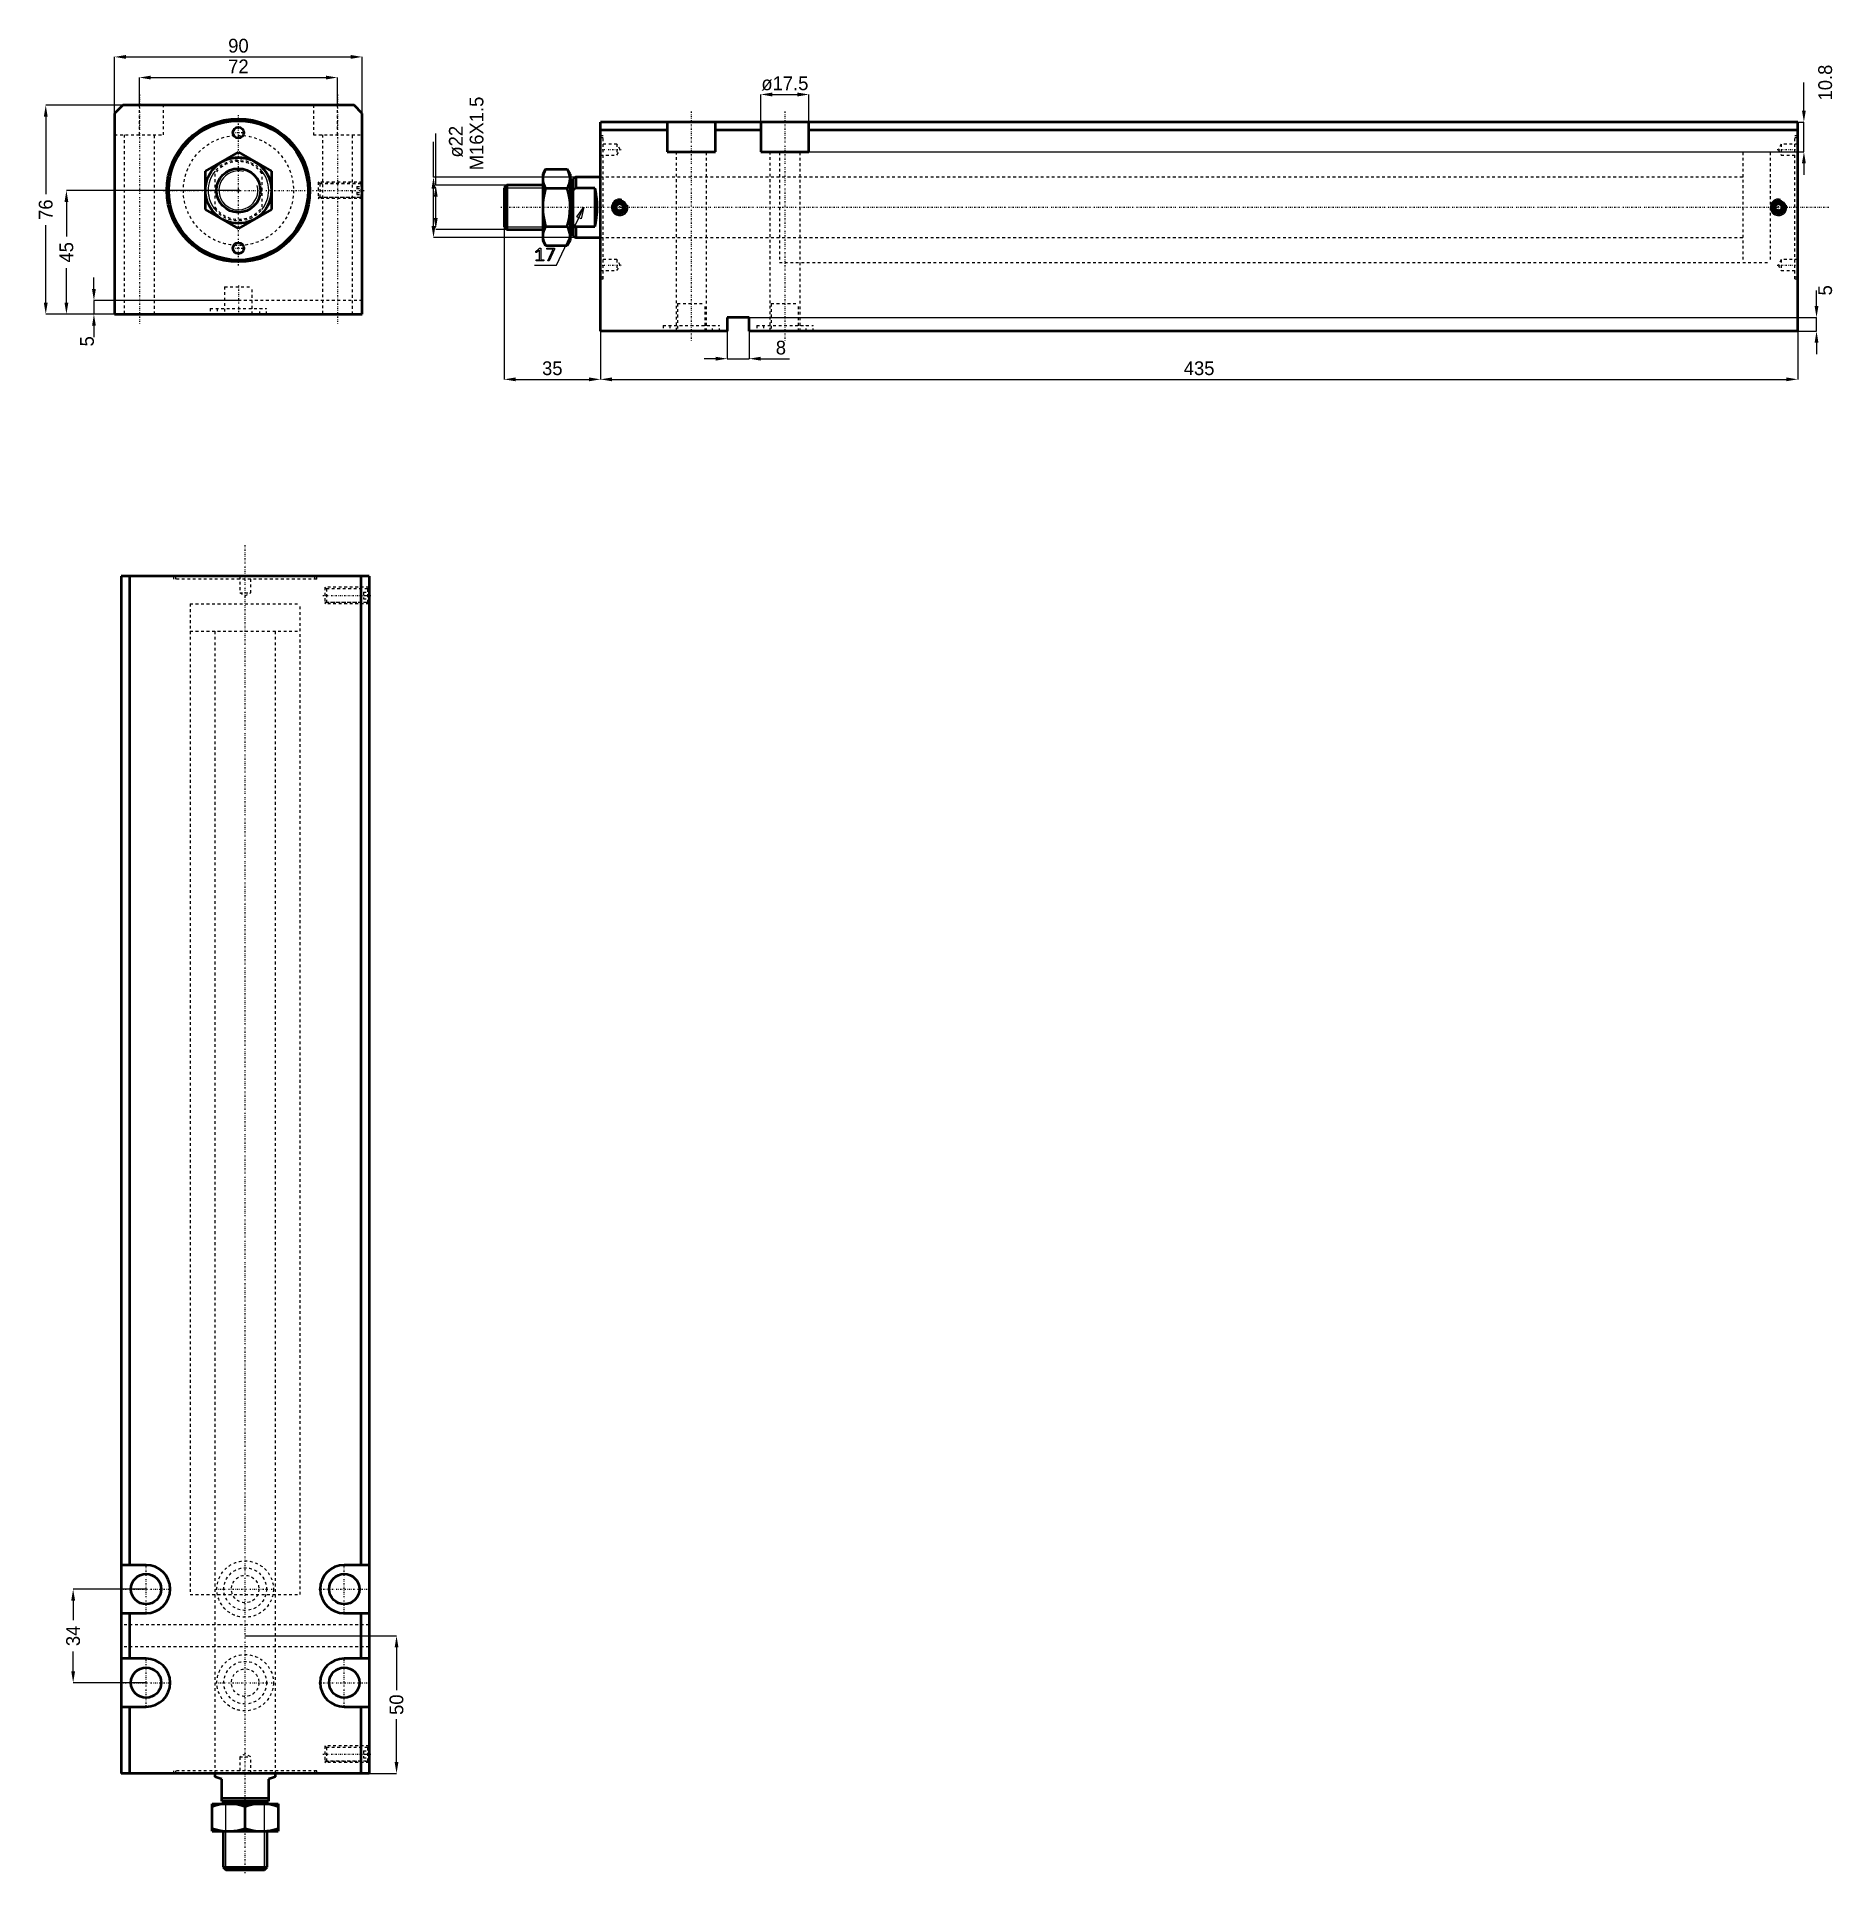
# Model space of a CAD drawing. Header units: millimetres. Extents: x -73 to 580, y -611 to 56.
import ezdxf

# ---------------------------------------------------------------- set-up
doc = ezdxf.new("R2010")
doc.units = ezdxf.units.MM
doc.linetypes.add('Center', pattern=[1.5, 0.45, -0.5, 0.05, -0.5])
doc.linetypes.add('Dashed', pattern=[2, 1, -1])
for name, color, linetype, lineweight in [('2d ConnectionPoints', 7, 'Continuous', 50), ('AM_0', 7, 'Continuous', 50), ('AM_5', 3, 'Continuous', 25), ('AM_7', 7, 'Center', 25), ('AM_9', 6, 'Dashed', 25)]:
    doc.layers.add(name, color=color, linetype=linetype, lineweight=lineweight)
doc.dimstyles.new('ISO-25', dxfattribs={"dimtxt": 2.5, "dimasz": 2.5, "dimexe": 1.25, "dimexo": 0.625, "dimtad": 1, "dimtxsty": 'Standard', "dimcen": 2.5, "dimadec": 0, "dimazin": 0, "dimtfac": 1, "dimtmove": 0, "dimatfit": 3, "dimfxl": 0, "dimarcsym": 0})

# ---------------------------------------------------------------- blocks, each defined once
blk = doc.blocks.new('1_JECX_MF_EXLA_40_350_0_rod__0_in_JECX_MF_160_EXLA_40_350_0__0')
at = {"layer": 'AM_0'}
for p, q in [((-12, 6.93), (0, 13.86)), ((0, 13.86), (12, 6.93)), ((-12, -6.93), (-12, 6.93)), ((12, 6.93), (12, -6.93)), ((0, -13.86), (-12, -6.93)), ((12, -6.93), (0, -13.86))]:
    blk.add_line(p, q, dxfattribs=at)
for radius in [12, 8]:
    blk.add_circle((0, 0), radius, dxfattribs=at)
at = {"layer": 'AM_5'}
blk.add_arc((0, 0), 7.08, 75, 15, dxfattribs=at)
at = {"layer": 'AM_9'}
for p, q in [((-8.5, -6.98), (-8.5, 6.98)), ((8.5, 6.98), (8.5, -6.98))]:
    blk.add_line(p, q, dxfattribs=at)
for points in [[(-8.5, 6.98), (-9.08, 6.21), (-9.58, 5.4), (-10.02, 4.54), (-10.38, 3.65), (-10.65, 2.74), (-10.85, 1.8), (-10.97, 0.84), (-11, -0.12), (-10.95, -1.07), (-10.81, -2.02), (-10.59, -2.96), (-10.3, -3.87), (-9.92, -4.75), (-9.47, -5.6), (-8.94, -6.4), (-8.5, -6.98)], [(8.5, -6.98), (9.08, -6.21), (9.58, -5.4), (10.02, -4.54), (10.38, -3.65), (10.65, -2.74), (10.85, -1.8), (10.97, -0.84), (11, 0.12), (10.95, 1.07), (10.81, 2.02), (10.59, 2.96), (10.3, 3.87), (9.92, 4.75), (9.47, 5.6), (8.94, 6.4), (8.5, 6.98)]]:
    blk.add_lwpolyline(points, dxfattribs=at)
for radius, start, end in [(11, 39.40057, 140.59943), (10.5, 35.95057, 144.04943), (10.5, 215.95057, 324.04943), (11, 219.40057, 320.59943)]:
    blk.add_arc((0, 0), radius, start, end, dxfattribs=at)
blk = doc.blocks.new('2_JECX_MF_EXLA_40_350_0_body__0_in_JECX_MF_160_EXLA_40_350_0__0')
at = {"layer": 'AM_0'}
for p, q in [((-42, 31), (-45, 28)), ((-45, 28), (-45, -45)), ((42, 31), (-42, 31)), ((45, 28), (42, 31)), ((45, -45), (45, 28)), ((-45, -45), (45, -45))]:
    blk.add_line(p, q, dxfattribs=at)
for centre, radius in [((0, 0), 26), ((0, 0), 25.3), ((0, 21), 2), ((0, -21), 2)]:
    blk.add_circle(centre, radius, dxfattribs=at)
at = {"layer": 'AM_5', "linetype": 'Dashed'}
for p, q in [((45, 3), (29, 3)), ((45, -3), (29, -3))]:
    blk.add_line(p, q, dxfattribs=at)
at = {"layer": 'AM_7'}
for p, q in [((-36, 34.8), (-36, -48.8)), ((36, 34.8), (36, -48.8)), ((0, -27.3), (0, 27.3)), ((-2.1, 21), (2.1, 21)), ((-27.3, 0), (27.3, 0)), ((28.2, 0), (45.8, 0)), ((-2.1, -21), (2.1, -21)), ((0, -34.5), (0, -45.5))]:
    blk.add_line(p, q, dxfattribs=at)
at = {"layer": 'AM_9'}
for p, q in [((-36, 20.2), (-36, 31)), ((-27.25, 20.2), (-27.25, 31)), ((27.25, 31), (27.25, 20.2)), ((36, 20.2), (36, 31)), ((-45, 20.2), (-27.25, 20.2)), ((-41.5, 20.2), (-41.5, -45)), ((-30.5, -45), (-30.5, 20.2)), ((27.25, 20.2), (45, 20.2)), ((30.5, 20.2), (30.5, -45)), ((41.5, -45), (41.5, 20.2)), ((29.54, 2.46), (29, 3)), ((29, 3), (29, -3)), ((44.5, 2.4), (29, 2.4)), ((44.46, 2.46), (29.54, 2.46)), ((29.54, 2.46), (29.54, -2.46)), ((43, 1.44), (45, 1.44)), ((43, 1.44), (43, -1.44)), ((43, 0.72), (45, 0.72)), ((45, 3), (44.46, 2.46)), ((44.46, 2.46), (44.46, -2.46)), ((45, 1.9), (44.5, 2.4)), ((44.5, 2.4), (44.5, -2.4)), ((29, -2.4), (44.5, -2.4)), ((29, -3), (29.54, -2.46)), ((29.54, -2.46), (44.46, -2.46)), ((43, -0.72), (45, -0.72)), ((43, -1.44), (45, -1.44)), ((44.46, -2.46), (45, -3)), ((44.5, -2.4), (45, -1.9)), ((45, -40), (-45, -40)), ((-5, -35), (5, -35)), ((-5, -35), (-5, -45)), ((5, -45), (5, -35)), ((-10.25, -42.9), (10.25, -42.9)), ((-10.25, -42.9), (-10.25, -45)), ((-7.75, -42.9), (-7.75, -45)), ((7.75, -45), (7.75, -42.9)), ((10.25, -45), (10.25, -42.9))]:
    blk.add_line(p, q, dxfattribs=at)
blk.add_circle((0, 0), 20, dxfattribs=at)
blk = doc.blocks.new('*D3')
at = {"layer": 'AM_5', "color": 0, "lineweight": -2}
for p, q in [((-45, 28), (-45, 48.5)), ((-40.83, 48.5), (40.83, 48.5)), ((45, 28), (45, 48.5))]:
    blk.add_line(p, q, dxfattribs=at)
at = {"layer": 'AM_5', "color": 0}
for points in [[(-40.83, 49.19), (-40.83, 47.81), (-45, 48.5)], [(40.83, 47.81), (40.83, 49.19), (45, 48.5)]]:
    blk.add_solid(points, dxfattribs=at)
at = {"layer": 'Defpoints', "color": 0}
for p in [(45, 48.5), (-45, 28), (45, 28)]:
    blk.add_point(p, dxfattribs=at)
at = {"layer": 'AM_5', "color": 0, "insert": (0, 52.55), "char_height": 5, "attachment_point": 5}
blk.add_mtext('90', dxfattribs=at)
blk = doc.blocks.new('*D4')
at = {"layer": 'AM_5', "color": 0, "lineweight": -2}
for p, q in [((-36, 31), (-36, 41)), ((-31.83, 41), (31.83, 41)), ((36, 31), (36, 41))]:
    blk.add_line(p, q, dxfattribs=at)
at = {"layer": 'AM_5', "color": 0}
for points in [[(-31.83, 41.69), (-31.83, 40.31), (-36, 41)], [(31.83, 40.31), (31.83, 41.69), (36, 41)]]:
    blk.add_solid(points, dxfattribs=at)
at = {"layer": 'Defpoints', "color": 0}
for p in [(36, 41), (-36, 31), (36, 31)]:
    blk.add_point(p, dxfattribs=at)
at = {"layer": 'AM_5', "color": 0, "insert": (0, 45.05), "char_height": 5, "attachment_point": 5}
blk.add_mtext('72', dxfattribs=at)
blk = doc.blocks.new('*D5')
at = {"layer": 'AM_5', "color": 0, "lineweight": -2}
for p, q in [((-42, 31), (-70, 31)), ((-70, 26.83), (-70, -1.31)), ((-70, -40.83), (-70, -12.69)), ((-45, -45), (-70, -45))]:
    blk.add_line(p, q, dxfattribs=at)
at = {"layer": 'AM_5', "color": 0}
for points in [[(-69.31, 26.83), (-70.69, 26.83), (-70, 31)], [(-70.69, -40.83), (-69.31, -40.83), (-70, -45)]]:
    blk.add_solid(points, dxfattribs=at)
at = {"layer": 'Defpoints', "color": 0}
for p in [(-42, 31), (-70, -45), (-45, -45)]:
    blk.add_point(p, dxfattribs=at)
at = {"layer": 'AM_5', "color": 0, "insert": (-70, -7), "char_height": 5, "attachment_point": 5, "rotation": 90}
blk.add_mtext('76', dxfattribs=at)
blk = doc.blocks.new('*D6')
at = {"layer": 'AM_5', "color": 0, "lineweight": -2}
for p, q in [((0, 0), (-62.5, 0)), ((-62.5, -4.17), (-62.5, -16.75)), ((-62.5, -40.83), (-62.5, -28.25)), ((-45, -45), (-62.5, -45))]:
    blk.add_line(p, q, dxfattribs=at)
at = {"layer": 'AM_5', "color": 0}
for points in [[(-61.81, -4.17), (-63.19, -4.17), (-62.5, 0)], [(-63.19, -40.83), (-61.81, -40.83), (-62.5, -45)]]:
    blk.add_solid(points, dxfattribs=at)
at = {"layer": 'Defpoints', "color": 0}
for p in [(0, 0), (-62.5, -45), (-45, -45)]:
    blk.add_point(p, dxfattribs=at)
at = {"layer": 'AM_5', "color": 0, "insert": (-62.5, -22.5), "char_height": 5, "attachment_point": 5, "rotation": 90}
blk.add_mtext('45', dxfattribs=at)
blk = doc.blocks.new('*D7')
at = {"layer": 'AM_5', "color": 0, "lineweight": -2}
for p, q in [((-52.5, -35.83), (-52.5, -31.67)), ((0, -40), (-52.5, -40)), ((-52.5, -40), (-52.5, -45)), ((-45, -45), (-52.5, -45)), ((-52.5, -49.17), (-52.5, -53.33))]:
    blk.add_line(p, q, dxfattribs=at)
at = {"layer": 'AM_5', "color": 0}
for points in [[(-53.19, -35.83), (-51.81, -35.83), (-52.5, -40)], [(-51.81, -49.17), (-53.19, -49.17), (-52.5, -45)]]:
    blk.add_solid(points, dxfattribs=at)
at = {"layer": 'Defpoints', "color": 0}
for p in [(0, -40), (-52.5, -45), (-45, -45)]:
    blk.add_point(p, dxfattribs=at)
at = {"layer": 'AM_5', "color": 0, "insert": (-55, -54.83), "char_height": 5, "attachment_point": 5, "rotation": 90}
blk.add_mtext('5', dxfattribs=at)
blk = doc.blocks.new('1_JECX_MF_EXLA_40_350_0_rod__0_in_JECX_MF_160_EXLA_40_350_0__4')
at = {"layer": 'AM_0'}
for p, q in [((-11, 0), (-11, -1.19)), ((11, -1.19), (11, 0)), ((-8.5, -2), (-11, -1.19)), ((-8.5, -10), (-8.5, -2)), ((11, -1.19), (8.5, -2)), ((8.5, -2), (8.5, -10)), ((-12, -11), (12, -11)), ((-12, -21), (-12, -11)), ((-8.5, -9), (8.5, -9)), ((-8.5, -10), (8.5, -10)), ((-7.08, -10), (-8, -10.92)), ((-8, -10.92), (8, -10.92)), ((-8, -10.92), (-8, -11)), ((0, -19.93), (0, -12.07)), ((8, -10.92), (7.08, -10)), ((8, -11), (8, -10.92)), ((12, -11), (12, -21)), ((-12, -21), (12, -21)), ((-8, -21), (-8, -34.08)), ((8, -34.08), (8, -21)), ((-8, -34.08), (-7.08, -35)), ((-8, -34.08), (8, -34.08)), ((-7.08, -35), (7.08, -35)), ((7.08, -35), (8, -34.08))]:
    blk.add_line(p, q, dxfattribs=at)
for points in [[(-6, -11), (-6.43, -11.01), (-7.83, -11.11), (-9.22, -11.32), (-10.62, -11.65), (-12, -12.07)], [(0, -12.07), (-1.46, -11.63), (-2.94, -11.29), (-4.46, -11.08), (-6, -11)], [(6, -11), (5.57, -11.01), (4.17, -11.11), (2.78, -11.32), (1.38, -11.65), (0, -12.07)], [(12, -12.07), (10.54, -11.63), (9.06, -11.29), (7.54, -11.08), (6, -11)], [(-12, -19.93), (-10.54, -20.37), (-9.06, -20.71), (-7.54, -20.92), (-6, -21)], [(-6, -21), (-5.57, -20.99), (-4.17, -20.89), (-2.78, -20.68), (-1.38, -20.35), (0, -19.93)], [(0, -19.93), (1.46, -20.37), (2.94, -20.71), (4.46, -20.92), (6, -21)], [(6, -21), (6.43, -20.99), (7.83, -20.89), (9.22, -20.68), (10.62, -20.35), (12, -19.93)]]:
    blk.add_lwpolyline(points, dxfattribs=at)
at = {"layer": 'AM_5'}
for p, q in [((-7.08, -35), (-7.08, -10)), ((7.08, -35), (7.08, -10))]:
    blk.add_line(p, q, dxfattribs=at)
at = {"layer": 'AM_7'}
blk.add_line((0, -36.25), (0, 446.75), dxfattribs=at)
at = {"layer": 'AM_9'}
for p, q in [((-20, 425), (20, 425)), ((-20, 425), (-20, 415)), ((20, 415), (20, 425)), ((-20, 415), (20, 415)), ((-11, 415), (-11, 0)), ((11, 0), (11, 415))]:
    blk.add_line(p, q, dxfattribs=at)
blk = doc.blocks.new('2_JECX_MF_EXLA_40_350_0_body__0_in_JECX_MF_160_EXLA_40_350_0__4')
at = {"layer": 'AM_0'}
for p, q in [((45, 435), (-45, 435)), ((-45, 435), (-45, 0)), ((-42, 435), (-42, 75.75)), ((42, 435), (42, 75.75)), ((45, 435), (45, 0)), ((-36, 75.75), (-45, 75.75)), ((45, 75.75), (36, 75.75)), ((-45, 58.25), (-36, 58.25)), ((-42, 58.25), (-42, 41.75)), ((36, 58.25), (45, 58.25)), ((42, 58.25), (42, 41.75)), ((-36, 41.75), (-45, 41.75)), ((45, 41.75), (36, 41.75)), ((-45, 24.25), (-36, 24.25)), ((-42, 24.25), (-42, 0)), ((36, 24.25), (45, 24.25)), ((42, 24.25), (42, 0)), ((45, 0), (-45, 0))]:
    blk.add_line(p, q, dxfattribs=at)
for centre in [(-36, 67), (36, 67), (-36, 33), (36, 33)]:
    blk.add_circle(centre, 5.5, dxfattribs=at)
for centre, start, end in [((-36, 67), 270, 90), ((36, 67), 90, 270), ((-36, 33), 270, 90), ((36, 33), 90, 270)]:
    blk.add_arc(centre, 8.75, start, end, dxfattribs=at)
at = {"layer": 'AM_5', "linetype": 'Dashed'}
for p, q in [((45, 431), (29, 431)), ((45, 425), (29, 425)), ((45, 10), (29, 10)), ((45, 4), (29, 4))]:
    blk.add_line(p, q, dxfattribs=at)
at = {"layer": 'AM_7'}
for p, q in [((28.2, 428), (45.8, 428)), ((-36, 57.8125), (-36, 76.1875)), ((36, 57.8125), (36, 76.1875)), ((-45.1875, 67), (-26.8125, 67)), ((-10.7625, 67), (10.7625, 67)), ((26.8125, 67), (45.1875, 67)), ((-36, 23.8125), (-36, 42.1875)), ((36, 23.8125), (36, 42.1875)), ((-45.1875, 33), (-26.8125, 33)), ((-10.7625, 33), (10.7625, 33)), ((26.8125, 33), (45.1875, 33)), ((28.2, 7), (45.8, 7))]:
    blk.add_line(p, q, dxfattribs=at)
at = {"layer": 'AM_9'}
for p, q in [((-26, 435), (-26, 434)), ((26, 434), (-26, 434)), ((-25.3, 435), (-25.3, 434)), ((-2, 435), (-2, 429)), ((2, 429), (2, 435)), ((25.3, 434), (25.3, 435)), ((26, 434), (26, 435)), ((-2, 429), (2, 429)), ((-2, 429), (0, 427.8453)), ((0, 427.8453), (2, 429)), ((29, 431), (29, 425)), ((29.5415, 430.4585), (29, 431)), ((44.5, 430.4), (29, 430.4)), ((44.4585, 430.4585), (29.5415, 430.4585)), ((29.5415, 430.4585), (29.5415, 425.5415)), ((43, 429.25), (45, 429.25)), ((43, 429.25), (43, 426.75)), ((43, 428), (45, 428)), ((45, 431), (44.4585, 430.4585)), ((44.4585, 430.4585), (44.4585, 425.5415)), ((45, 429.9), (44.5, 430.4)), ((44.5, 430.4), (44.5, 425.6)), ((-20, 425), (20, 425)), ((-20, 425), (-20, 65)), ((20, 65), (20, 425)), ((29, 425.6), (44.5, 425.6)), ((29, 425), (29.5415, 425.5415)), ((29.5415, 425.5415), (44.4585, 425.5415)), ((43, 426.75), (45, 426.75)), ((44.4585, 425.5415), (45, 425)), ((44.5, 425.6), (45, 426.1)), ((-20, 65), (20, 65)), ((-11, 65), (-11, 0)), ((11, 0), (11, 65)), ((45, 54), (-45, 54)), ((45, 46), (-45, 46)), ((0, 7.1547), (-2, 6)), ((2, 6), (0, 7.1547)), ((29, 10), (29, 4)), ((29.5415, 9.4585), (29, 10)), ((44.5, 9.4), (29, 9.4)), ((44.4585, 9.4585), (29.5415, 9.4585)), ((29.5415, 9.4585), (29.5415, 4.5415)), ((43, 8.25), (45, 8.25)), ((43, 8.25), (43, 5.75)), ((43, 7), (45, 7)), ((45, 10), (44.4585, 9.4585)), ((44.4585, 9.4585), (44.4585, 4.5415)), ((45, 8.9), (44.5, 9.4)), ((44.5, 9.4), (44.5, 4.6)), ((26, 1), (-26, 1)), ((-26, 1), (-26, 0)), ((-25.3, 1), (-25.3, 0)), ((-2, 6), (-2, 0)), ((-2, 6), (2, 6)), ((2, 0), (2, 6)), ((25.3, 0), (25.3, 1)), ((26, 0), (26, 1)), ((29, 4.6), (44.5, 4.6)), ((29, 4), (29.5415, 4.5415)), ((29.5415, 4.5415), (44.4585, 4.5415)), ((43, 5.75), (45, 5.75)), ((44.4585, 4.5415), (45, 4)), ((44.5, 4.6), (45, 5.1))]:
    blk.add_line(p, q, dxfattribs=at)
for centre, radius in [((0, 67), 10.25), ((0, 67), 7.75), ((0, 67), 5), ((0, 33), 10.25), ((0, 33), 7.75), ((0, 33), 5)]:
    blk.add_circle(centre, radius, dxfattribs=at)
blk = doc.blocks.new('*D13')
at = {"layer": 'AM_5', "color": 0, "lineweight": -2}
for p, q in [((2.45, -525.21), (57.45, -525.21)), ((57.45, -529.38), (57.45, -544.96)), ((57.45, -571.04), (57.45, -555.46)), ((47.45, -575.21), (57.45, -575.21))]:
    blk.add_line(p, q, dxfattribs=at)
at = {"layer": 'AM_5', "color": 0}
for points in [[(56.76, -529.38), (58.15, -529.38), (57.45, -525.21)], [(56.76, -571.04), (58.15, -571.04), (57.45, -575.21)]]:
    blk.add_solid(points, dxfattribs=at)
at = {"layer": 'Defpoints', "color": 0}
for p in [(2.45, -525.21), (57.45, -525.21), (47.45, -575.21)]:
    blk.add_point(p, dxfattribs=at)
at = {"layer": 'AM_5', "color": 0, "insert": (57.45, -550.21), "char_height": 5, "attachment_point": 5, "rotation": 90}
blk.add_mtext('50', dxfattribs=at)
blk = doc.blocks.new('*D14')
at = {"layer": 'AM_5', "color": 0, "lineweight": -2}
for p, q in [((-33.55, -508.21), (-60.05, -508.21)), ((-60.05, -512.38), (-60.05, -519.54)), ((-60.05, -538.04), (-60.05, -530.88)), ((-33.55, -542.21), (-60.05, -542.21))]:
    blk.add_line(p, q, dxfattribs=at)
at = {"layer": 'AM_5', "color": 0}
for points in [[(-60.74, -512.38), (-59.35, -512.38), (-60.05, -508.21)], [(-60.74, -538.04), (-59.35, -538.04), (-60.05, -542.21)]]:
    blk.add_solid(points, dxfattribs=at)
at = {"layer": 'Defpoints', "color": 0}
for p in [(-60.05, -508.21), (-33.55, -508.21), (-33.55, -542.21)]:
    blk.add_point(p, dxfattribs=at)
at = {"layer": 'AM_5', "color": 0, "insert": (-60.05, -525.21), "char_height": 5, "attachment_point": 5, "rotation": 90}
blk.add_mtext('34', dxfattribs=at)
blk = doc.blocks.new('1_JECX_MF_EXLA_40_350_0_rod__0_in_JECX_MF_160_EXLA_40_350_0__2')
at = {"layer": 'AM_0'}
for p, q in [((-19.93, 13.86), (-21, 12)), ((-19.93, 13.86), (-12.07, 13.86)), ((-11, 12), (-12.07, 13.86)), ((-34.08, 8), (-35, 7.08)), ((-35, 7.08), (-35, -7.08)), ((-34.08, 8), (-34.08, -8)), ((-21, 8), (-34.08, 8)), ((-21, 12), (-21, -12)), ((-19.93, 6.93), (-12.07, 6.93)), ((-11, 12), (-11, -12)), ((-10.92, 8), (-11, 8)), ((-10, 7.08), (-10.92, 8)), ((-10.92, 8), (-10.92, -8)), ((-9, 11), (-10, 10.5)), ((-10, 10.5), (-10, -10.5)), ((-9, 6.98), (-10, 6.16)), ((0, 11), (-9, 11)), ((-9, 11), (-9, 6.98)), ((-2, 6.98), (-9, 6.98)), ((-2, 6.98), (-2, -6.98)), ((-10, -6.16), (-9, -6.98)), ((-35, -7.08), (-34.08, -8)), ((-34.08, -8), (-21, -8)), ((-21, -12), (-19.93, -13.86)), ((-19.93, -6.93), (-12.07, -6.93)), ((-12.07, -13.86), (-11, -12)), ((-11, -8), (-10.92, -8)), ((-10.92, -8), (-10, -7.08)), ((-10, -10.5), (-9, -11)), ((-9, -6.98), (-2, -6.98)), ((-9, -6.98), (-9, -11)), ((-9, -11), (0, -11)), ((-19.93, -13.86), (-12.07, -13.86))]:
    blk.add_line(p, q, dxfattribs=at)
for points in [[(-19.93, 13.86), (-20.37, 13.01), (-20.71, 12.16), (-20.92, 11.28), (-21, 10.39)], [(-11, 10.39), (-11.01, 10.64), (-11.11, 11.45), (-11.32, 12.25), (-11.65, 13.06), (-12.07, 13.86)], [(-21, 10.39), (-20.99, 10.15), (-20.89, 9.34), (-20.68, 8.53), (-20.35, 7.73), (-19.93, 6.93)], [(-19.93, 6.93), (-20.37, 5.25), (-20.7, 3.54), (-20.92, 1.79), (-21, 0.02), (-21, 0)], [(-12.07, 6.93), (-11.63, 7.77), (-11.29, 8.63), (-11.08, 9.51), (-11, 10.39)], [(-11, 0), (-11.07, 1.74), (-11.28, 3.46), (-11.62, 5.21), (-12.07, 6.93)], [(-2, -6.98), (-1.81, -6.21), (-1.65, -5.4), (-1.51, -4.54), (-1.39, -3.65), (-1.3, -2.74), (-1.24, -1.8), (-1.2, -0.84), (-1.19, 0.12), (-1.2, 1.07), (-1.25, 2.02), (-1.32, 2.96), (-1.42, 3.87), (-1.54, 4.75), (-1.69, 5.6), (-1.86, 6.4), (-2, 6.98)], [(-21, 0), (-20.93, -1.74), (-20.72, -3.46), (-20.38, -5.21), (-19.93, -6.93)], [(-12.07, -6.93), (-11.63, -5.25), (-11.3, -3.54), (-11.08, -1.79), (-11, -0.02), (-11, 0)], [(-19.93, -6.93), (-20.37, -7.77), (-20.71, -8.63), (-20.92, -9.51), (-21, -10.39)], [(-21, -10.39), (-20.99, -10.64), (-20.89, -11.45), (-20.68, -12.25), (-20.35, -13.06), (-19.93, -13.86)], [(-11, -10.39), (-11.01, -10.15), (-11.11, -9.34), (-11.32, -8.53), (-11.65, -7.73), (-12.07, -6.93)], [(-12.07, -13.86), (-11.63, -13.01), (-11.29, -12.16), (-11.08, -11.28), (-11, -10.39)]]:
    blk.add_lwpolyline(points, dxfattribs=at)
at = {"layer": 'AM_5'}
for p, q in [((-35, 7.08), (-10, 7.08)), ((-35, -7.08), (-10, -7.08))]:
    blk.add_line(p, q, dxfattribs=at)
at = {"layer": 'AM_7'}
blk.add_line((-36.25, 0), (446.75, 0), dxfattribs=at)
at = {"layer": 'AM_9'}
for p, q in [((425, 20), (415, 20)), ((415, 20), (415, -20)), ((425, 20), (425, -20)), ((415, 11), (0, 11)), ((0, -11), (415, -11)), ((415, -20), (425, -20))]:
    blk.add_line(p, q, dxfattribs=at)
blk = doc.blocks.new('2_JECX_MF_EXLA_40_350_0_body__0_in_JECX_MF_160_EXLA_40_350_0__2')
at = {"layer": 'AM_0'}
for p, q in [((0, -45), (0, 31)), ((435, 31), (0, 31)), ((24.25, 28), (0, 28)), ((24.25, 31), (24.25, 20.2)), ((41.75, 20.2), (41.75, 31)), ((58.25, 28), (41.75, 28)), ((58.25, 31), (58.25, 20.2)), ((75.75, 20.2), (75.75, 31)), ((435, 28), (75.75, 28)), ((435, -45), (435, 31)), ((24.25, 20.2), (41.75, 20.2)), ((58.25, 20.2), (75.75, 20.2)), ((7, 1.44), (5.75, 0.72)), ((5.75, 0.72), (5.75, -0.72)), ((8.25, 0.72), (7, 1.44)), ((8.25, -0.72), (8.25, 0.72)), ((428, 1.44), (426.75, 0.72)), ((426.75, 0.72), (426.75, -0.72)), ((429.25, 0.72), (428, 1.44)), ((429.25, -0.72), (429.25, 0.72)), ((5.75, -0.72), (7, -1.44)), ((7, -1.44), (8.25, -0.72)), ((426.75, -0.72), (428, -1.44)), ((428, -1.44), (429.25, -0.72)), ((54, -40), (46, -40)), ((46, -40), (46, -45)), ((54, -45), (54, -40)), ((46, -45), (0, -45)), ((435, -45), (54, -45))]:
    blk.add_line(p, q, dxfattribs=at)
for centre, radius in [((7, 0), 2.46), ((7, 0), 2.4), ((7, 0), 1.9), ((428, 0), 2.46), ((428, 0), 2.4), ((428, 0), 1.9)]:
    blk.add_circle(centre, radius, dxfattribs=at)
at = {"layer": 'AM_5'}
for centre in [(7, 0), (428, 0)]:
    blk.add_arc(centre, 3, 75, 15, dxfattribs=at)
at = {"layer": 'AM_7'}
for p, q in [((33, 34.8), (33, -48.8)), ((67, 34.8), (67, -48.8)), ((-0.36, 21), (7.51, 21)), ((427.49, 21), (435.36, 21)), ((7, -3.15), (7, 3.15)), ((428, -3.15), (428, 3.15)), ((-0.36, -21), (7.51, -21)), ((427.49, -21), (435.36, -21))]:
    blk.add_line(p, q, dxfattribs=at)
at = {"layer": 'AM_9'}
for p, q in [((1, 26), (0, 26)), ((1, 25.3), (0, 25.3)), ((6, 23), (0, 23)), ((1, -26), (1, 26)), ((7.15, 21), (6, 23)), ((6, 23), (6, 19)), ((6, 19), (7.15, 21)), ((27.5, 20.2), (27.5, -45)), ((38.5, -45), (38.5, 20.2)), ((61.5, 20.2), (61.5, -45)), ((72.5, -45), (72.5, 20.2)), ((429, 23), (427.85, 21)), ((427.85, 21), (429, 19)), ((435, 23), (429, 23)), ((429, 23), (429, 19)), ((434, -26), (434, 26)), ((435, 26), (434, 26)), ((435, 25.3), (434, 25.3)), ((0, 19), (6, 19)), ((425, 20), (65, 20)), ((65, 20), (65, -20)), ((425, 20), (425, -20)), ((429, 19), (435, 19)), ((65, 11), (0, 11)), ((0, -11), (65, -11)), ((6, -19), (0, -19)), ((7.15, -21), (6, -19)), ((6, -19), (6, -23)), ((65, -20), (425, -20)), ((429, -19), (427.85, -21)), ((435, -19), (429, -19)), ((429, -19), (429, -23)), ((0, -23), (6, -23)), ((0, -25.3), (1, -25.3)), ((0, -26), (1, -26)), ((6, -23), (7.15, -21)), ((427.85, -21), (429, -23)), ((429, -23), (435, -23)), ((434, -25.3), (435, -25.3)), ((434, -26), (435, -26)), ((28, -35), (38, -35)), ((28, -35), (28, -45)), ((38, -45), (38, -35)), ((62, -35), (72, -35)), ((62, -35), (62, -45)), ((72, -45), (72, -35)), ((22.75, -42.9), (43.25, -42.9)), ((22.75, -42.9), (22.75, -45)), ((25.25, -42.9), (25.25, -45)), ((40.75, -45), (40.75, -42.9)), ((43.25, -45), (43.25, -42.9)), ((56.75, -42.9), (77.25, -42.9)), ((56.75, -42.9), (56.75, -45)), ((59.25, -42.9), (59.25, -45)), ((74.75, -45), (74.75, -42.9)), ((77.25, -45), (77.25, -42.9))]:
    blk.add_line(p, q, dxfattribs=at)
blk = doc.blocks.new('*D26')
at = {"layer": 'AM_5', "color": 0, "lineweight": -2}
for p, q in [((189.8, 24.85), (189.8, 34.85)), ((193.96, 34.85), (203.13, 34.85)), ((207.3, 24.85), (207.3, 34.85))]:
    blk.add_line(p, q, dxfattribs=at)
at = {"layer": 'AM_5', "color": 0}
for points in [[(193.96, 35.54), (193.96, 34.15), (189.8, 34.85)], [(203.13, 35.54), (203.13, 34.15), (207.3, 34.85)]]:
    blk.add_solid(points, dxfattribs=at)
at = {"layer": 'Defpoints', "color": 0}
for p in [(207.3, 34.85), (189.8, 24.85), (207.3, 24.85)]:
    blk.add_point(p, dxfattribs=at)
at = {"layer": 'AM_5', "color": 0, "insert": (198.55, 38.85), "char_height": 5, "attachment_point": 5}
blk.add_mtext('ø17.5', dxfattribs=at)
blk = doc.blocks.new('*D27')
at = {"layer": 'AM_5', "color": 0, "lineweight": -2}
for p, q in [((568.8, 29.01), (568.8, 39.18)), ((207.3, 24.85), (568.8, 24.85)), ((568.8, 14.05), (568.8, 24.85)), ((207.3, 14.05), (568.8, 14.05)), ((568.8, 9.88), (568.8, 5.71))]:
    blk.add_line(p, q, dxfattribs=at)
at = {"layer": 'AM_5', "color": 0}
for points in [[(568.1, 29.01), (569.49, 29.01), (568.8, 24.85)], [(568.1, 9.88), (569.49, 9.88), (568.8, 14.05)]]:
    blk.add_solid(points, dxfattribs=at)
at = {"layer": 'Defpoints', "color": 0}
for p in [(207.3, 24.85), (568.8, 24.85), (207.3, 14.05)]:
    blk.add_point(p, dxfattribs=at)
at = {"layer": 'AM_5', "color": 0, "insert": (576.55, 39.18), "char_height": 5, "attachment_point": 5, "rotation": 90}
blk.add_mtext('10.8', dxfattribs=at)
blk = doc.blocks.new('*D28')
at = {"layer": 'AM_5', "color": 0, "lineweight": -2}
for p, q in [((131.55, -51.15), (131.55, -68.65)), ((566.55, -51.15), (566.55, -68.65)), ((135.71, -68.65), (562.38, -68.65))]:
    blk.add_line(p, q, dxfattribs=at)
at = {"layer": 'AM_5', "color": 0}
for points in [[(135.71, -67.96), (135.71, -69.35), (131.55, -68.65)], [(562.38, -67.96), (562.38, -69.35), (566.55, -68.65)]]:
    blk.add_solid(points, dxfattribs=at)
at = {"layer": 'Defpoints', "color": 0}
for p in [(131.55, -51.15), (566.55, -51.15), (566.55, -68.65)]:
    blk.add_point(p, dxfattribs=at)
at = {"layer": 'AM_5', "color": 0, "insert": (349.05, -64.65), "char_height": 5, "attachment_point": 5}
blk.add_mtext('435', dxfattribs=at)
blk = doc.blocks.new('*D29')
at = {"layer": 'AM_5', "color": 0, "lineweight": -2}
for p, q in [((96.55, -6.15), (96.55, -68.65)), ((131.55, -51.15), (131.55, -68.65)), ((100.71, -68.65), (127.38, -68.65))]:
    blk.add_line(p, q, dxfattribs=at)
at = {"layer": 'AM_5', "color": 0}
for points in [[(100.71, -67.96), (100.71, -69.35), (96.55, -68.65)], [(127.38, -67.96), (127.38, -69.35), (131.55, -68.65)]]:
    blk.add_solid(points, dxfattribs=at)
at = {"layer": 'Defpoints', "color": 0}
for p in [(96.55, -6.15), (131.55, -51.15), (131.55, -68.65)]:
    blk.add_point(p, dxfattribs=at)
at = {"layer": 'AM_5', "color": 0, "insert": (114.05, -64.65), "char_height": 5, "attachment_point": 5}
blk.add_mtext('35', dxfattribs=at)
blk = doc.blocks.new('*D30')
at = {"layer": 'AM_5', "color": 0, "lineweight": -2}
for p, q in [((70.88, 4.85), (70.88, 17.68)), ((122.55, 4.85), (70.88, 4.85)), ((70.88, -12.99), (70.88, 0.68)), ((122.55, -17.15), (70.88, -17.15))]:
    blk.add_line(p, q, dxfattribs=at)
at = {"layer": 'AM_5', "color": 0}
for points in [[(70.19, 0.68), (71.58, 0.68), (70.88, 4.85)], [(70.19, -12.99), (71.58, -12.99), (70.88, -17.15)]]:
    blk.add_solid(points, dxfattribs=at)
at = {"layer": 'Defpoints', "color": 0}
for p in [(70.88, 4.85), (122.55, 4.85), (122.55, -17.15)]:
    blk.add_point(p, dxfattribs=at)
at = {"layer": 'AM_5', "color": 0, "insert": (79.05, 17.68), "char_height": 5, "attachment_point": 5, "rotation": 90}
blk.add_mtext('ø22', dxfattribs=at)
blk = doc.blocks.new('*D31')
at = {"layer": 'AM_5', "color": 0, "lineweight": -2}
for p, q in [((71.71, 1.85), (71.71, 20.68)), ((97.47, 1.85), (71.71, 1.85)), ((71.71, -9.99), (71.71, -2.32)), ((97.55, -14.15), (71.71, -14.15))]:
    blk.add_line(p, q, dxfattribs=at)
at = {"layer": 'AM_5', "color": 0}
for points in [[(71.02, -2.32), (72.41, -2.32), (71.71, 1.85)], [(71.02, -9.99), (72.41, -9.99), (71.71, -14.15)]]:
    blk.add_solid(points, dxfattribs=at)
at = {"layer": 'Defpoints', "color": 0}
for p in [(71.71, 1.85), (97.47, 1.85), (97.55, -14.15)]:
    blk.add_point(p, dxfattribs=at)
at = {"layer": 'AM_5', "color": 0, "insert": (86.55, 20.68), "char_height": 5, "attachment_point": 5, "rotation": 90}
blk.add_mtext('M16X1.5', dxfattribs=at)
blk = doc.blocks.new('*D32')
at = {"layer": 'AM_5', "color": 0, "lineweight": -2}
for p, q in [((177.55, -46.15), (177.55, -61.15)), ((185.55, -51.15), (185.55, -61.15)), ((173.38, -61.15), (169.21, -61.15)), ((177.55, -61.15), (185.55, -61.15)), ((189.71, -61.15), (200.27, -61.15))]:
    blk.add_line(p, q, dxfattribs=at)
at = {"layer": 'AM_5', "color": 0}
for points in [[(173.38, -60.46), (173.38, -61.85), (177.55, -61.15)], [(189.71, -60.46), (189.71, -61.85), (185.55, -61.15)]]:
    blk.add_solid(points, dxfattribs=at)
at = {"layer": 'Defpoints', "color": 0}
for p in [(177.55, -46.15), (185.55, -51.15), (185.55, -61.15)]:
    blk.add_point(p, dxfattribs=at)
at = {"layer": 'AM_5', "color": 0, "insert": (197.1, -57.15), "char_height": 5, "attachment_point": 5}
blk.add_mtext('8', dxfattribs=at)
blk = doc.blocks.new('*D33')
at = {"layer": 'AM_5', "color": 0, "lineweight": -2}
for p, q in [((573.38, -41.99), (573.38, -36.32)), ((177.55, -46.15), (573.38, -46.15)), ((573.38, -51.15), (573.38, -46.15)), ((185.55, -51.15), (573.38, -51.15)), ((573.38, -55.32), (573.38, -59.49))]:
    blk.add_line(p, q, dxfattribs=at)
at = {"layer": 'AM_5', "color": 0}
for points in [[(572.69, -41.99), (574.08, -41.99), (573.38, -46.15)], [(572.69, -55.32), (574.08, -55.32), (573.38, -51.15)]]:
    blk.add_solid(points, dxfattribs=at)
at = {"layer": 'Defpoints', "color": 0}
for p in [(177.55, -46.15), (185.55, -51.15), (573.38, -51.15)]:
    blk.add_point(p, dxfattribs=at)
at = {"layer": 'AM_5', "color": 0, "insert": (576.55, -36.32), "char_height": 5, "attachment_point": 5, "rotation": 90}
blk.add_mtext('5', dxfattribs=at)

msp = doc.modelspace()

# ---------------------------------------------------------------- linework, layer by layer
at = {"layer": '2d ConnectionPoints'}
for p in [(0, 0), (131.548, -6.152), (2.453, -575.211)]:
    msp.add_point(p, dxfattribs=at)
at = {"layer": 'AM_5'}
for p, q in [((115.548, -27.152), (125.548, -6.152)), ((107.548, -27.152), (115.548, -27.152))]:
    msp.add_line(p, q, dxfattribs=at)
for points in [[(125.548, -6.152), (124.509, -10.273), (123.004, -9.556), (125.548, -6.152)], [(108.155, -25.236), (109.351, -25.236), (109.351, -21.72), (109.351, -21.72), (109.287, -21.785), (109.178, -21.886), (109.178, -21.886), (109.055, -21.991), (108.965, -22.064), (108.965, -22.064), (108.871, -22.137), (108.729, -22.24), (108.729, -22.24), (108.586, -22.336), (108.49, -22.396), (108.49, -22.396), (108.397, -22.45), (108.267, -22.516), (108.267, -22.516), (108.149, -22.563), (108.077, -22.584), (108.077, -22.09), (108.077, -22.09), (108.166, -22.048), (108.306, -21.968), (108.306, -21.968), (108.454, -21.868), (108.557, -21.79), (108.557, -21.79), (108.66, -21.706), (108.811, -21.577), (108.811, -21.577), (108.956, -21.442), (109.049, -21.349), (109.049, -21.349), (109.138, -21.258), (109.256, -21.13), (109.256, -21.13), (109.358, -21.012), (109.416, -20.94), (109.832, -20.94), (109.832, -25.236), (110.918, -25.236), (110.918, -25.652), (108.155, -25.652), (108.155, -25.236)], [(114.349, -21.395), (112.042, -21.395), (112.042, -20.94), (114.889, -20.94), (114.889, -21.395), (112.952, -25.652), (112.419, -25.652), (114.349, -21.395)]]:
    msp.add_lwpolyline(points, dxfattribs=at)

# ---------------------------------------------------------------- block references
for name, p in [('2_JECX_MF_EXLA_40_350_0_body__0_in_JECX_MF_160_EXLA_40_350_0__0', (0, 0)), ('2_JECX_MF_EXLA_40_350_0_body__0_in_JECX_MF_160_EXLA_40_350_0__2', (131.548, -6.152)), ('1_JECX_MF_EXLA_40_350_0_rod__0_in_JECX_MF_160_EXLA_40_350_0__0', (0, 0)), ('1_JECX_MF_EXLA_40_350_0_rod__0_in_JECX_MF_160_EXLA_40_350_0__2', (131.548, -6.152)), ('1_JECX_MF_EXLA_40_350_0_rod__0_in_JECX_MF_160_EXLA_40_350_0__4', (2.453, -575.211)), ('2_JECX_MF_EXLA_40_350_0_body__0_in_JECX_MF_160_EXLA_40_350_0__4', (2.453, -575.211))]:
    msp.add_blockref(name, p)

# ---------------------------------------------------------------- dimensions: what is measured, and where the dimension line sits
for base, p1, p2, text, picture, middle in [((45, 48.5), (-45, 28), (45, 28), '90', '*D3', (0, 48.5)), ((36, 41), (-36, 31), (36, 31), '72', '*D4', (0, 41)), ((207.298, 34.848), (189.798, 24.848), (207.298, 24.848), 'ø17.5', '*D26', (198.548, 34.848)), ((131.548, -68.652), (96.548, -6.152), (131.548, -51.152), '35', '*D29', (114.048, -68.652)), ((185.548, -61.152), (177.548, -46.152), (185.548, -51.152), '8', '*D32', (197.103, -61.152)), ((566.548, -68.652), (131.548, -51.152), (566.548, -51.152), '435', '*D28', (349.048, -68.652))]:
    dim = msp.add_linear_dim(base=base, p1=p1, p2=p2, text=text, dimstyle='ISO-25', override={"dimtxt": 5, "dimasz": 4.166667, "dimexe": 0, "dimexo": 0, "dimgap": 1.5}, dxfattribs=at)
    dim.commit()
    dim.dimension.update_dxf_attribs({"geometry": picture, "text_midpoint": middle, "dimtype": 160})
for base, p1, p2, text, picture, middle in [((568.798, 24.848), (207.298, 14.048), (207.298, 24.848), '10.8', '*D27', (576.548, 39.181)), ((71.714, 1.848), (97.548, -14.152), (97.468, 1.848), 'M16X1.5', '*D31', (86.548, 20.681)), ((-70, -45), (-42, 31), (-45, -45), '76', '*D5', (-70, -7)), ((70.881, 4.848), (122.548, -17.152), (122.548, 4.848), 'ø22', '*D30', (79.048, 17.681)), ((-62.5, -45), (0, 0), (-45, -45), '45', '*D6', (-62.5, -22.5)), ((-52.5, -45), (0, -40), (-45, -45), '5', '*D7', (-55, -54.833)), ((573.381, -51.152), (177.548, -46.152), (185.548, -51.152), '5', '*D33', (576.548, -36.319)), ((-60.047, -508.211), (-33.547, -542.211), (-33.547, -508.211), '34', '*D14', (-60.047, -525.211)), ((57.453, -525.211), (47.453, -575.211), (2.453, -525.211), '50', '*D13', (57.453, -550.211))]:
    dim = msp.add_linear_dim(base=base, p1=p1, p2=p2, angle=90, text=text, dimstyle='ISO-25', override={"dimtxt": 5, "dimasz": 4.166667, "dimexe": 0, "dimexo": 0, "dimgap": 1.5}, dxfattribs=at)
    dim.commit()
    dim.dimension.update_dxf_attribs({"geometry": picture, "text_midpoint": middle, "dimtype": 160, "text_rotation": 90})

doc.saveas('drawing.dxf')
